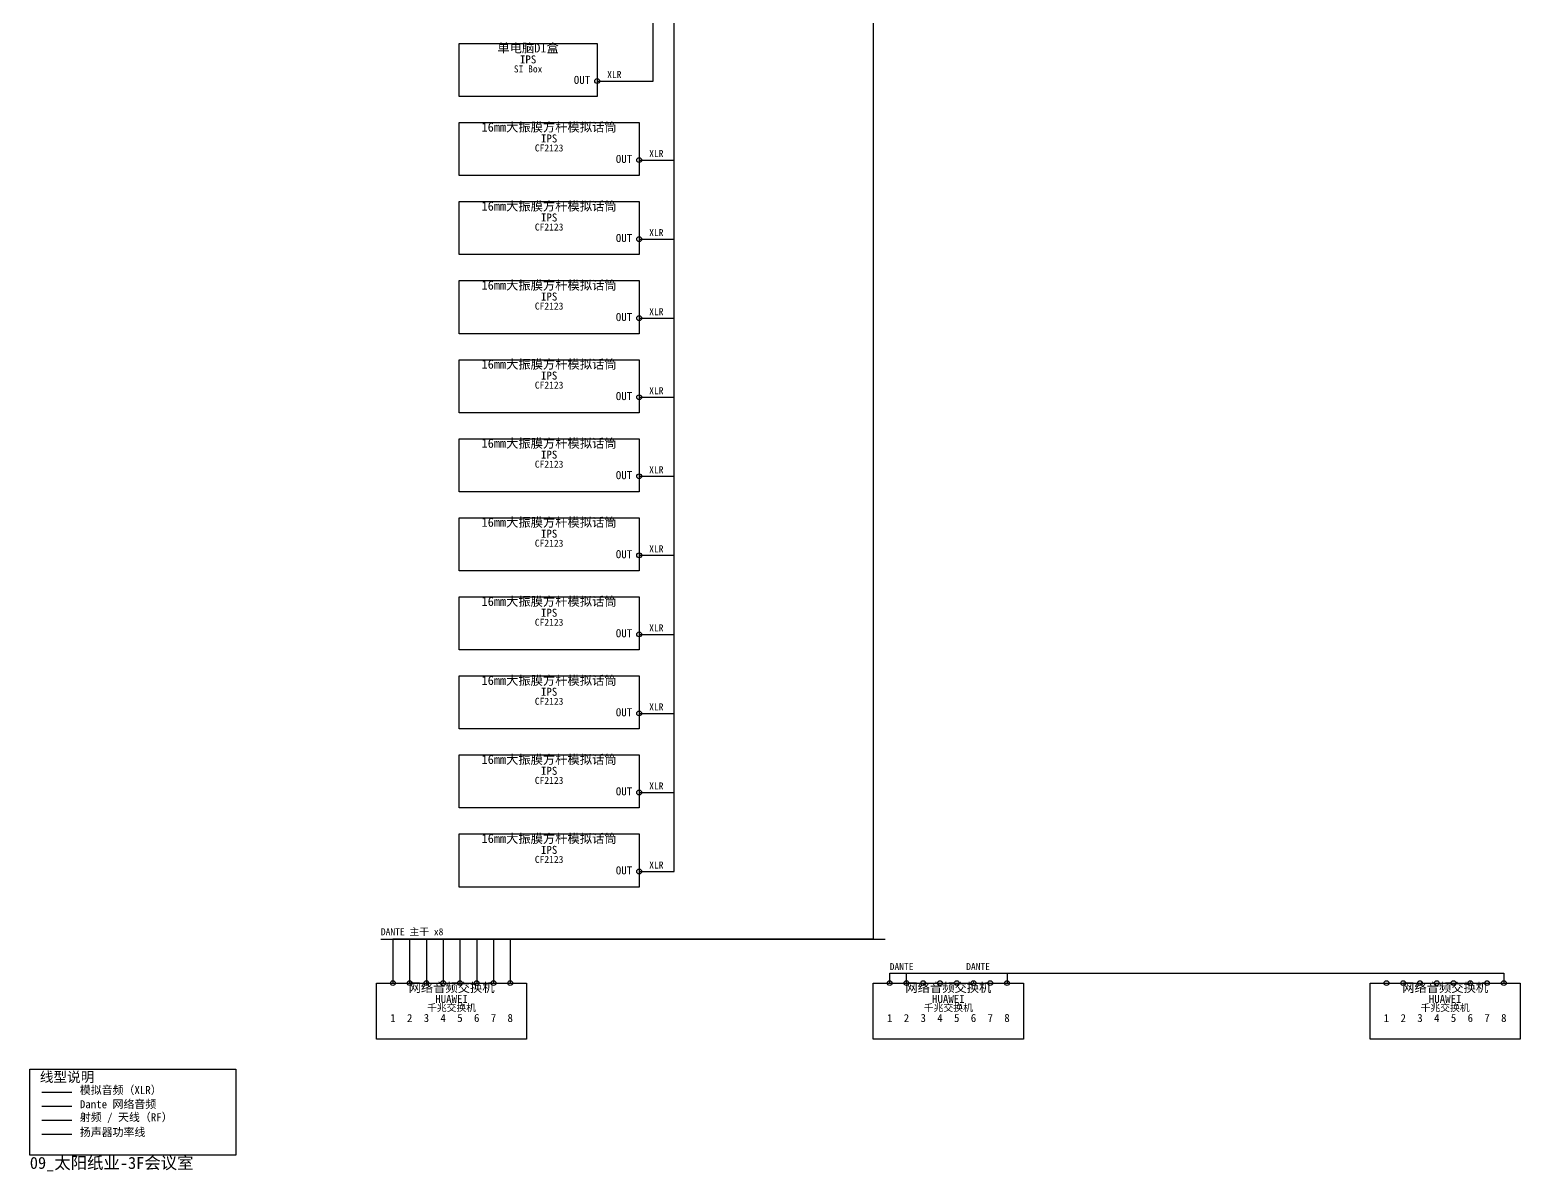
# Model space of a CAD drawing. Header units: metres. Extents: x 40 to 1796, y -3412 to -39.
# Drawn here: x 40 to 1530, y -3412 to -2271 of the extents above; entities that cross this region are included whole.
import ezdxf

# ---------------------------------------------------------------- set-up
doc = ezdxf.new("R2010")
doc.units = ezdxf.units.M
for name, color, linetype in [('DEVICES', 7, 'Continuous'), ('LABELS', 7, 'Continuous'), ('LEGEND', 7, 'Continuous'), ('PORTS', 6, 'Continuous'), ('WIRE_LABELS', 7, 'Continuous'), ('WIRES_ANALOG', 4, 'Continuous'), ('WIRES_DANTE', 5, 'Continuous')]:
    doc.layers.add(name, color=color, linetype=linetype)
doc.styles.add('CJK', font='simsun.ttc')

msp = doc.modelspace()

# ---------------------------------------------------------------- linework, layer by layer
at = {"layer": 'DEVICES', "color": 7, "lineweight": 25, "true_color": 0xb4b2a9}
for points in [[(469, -2285), (607, -2285), (607, -2338), (469, -2338), (469, -2285)], [(469, -2364), (649, -2364), (649, -2417), (469, -2417), (469, -2364)], [(469, -2443), (649, -2443), (649, -2496), (469, -2496), (469, -2443)], [(469, -2522), (649, -2522), (649, -2575), (469, -2575), (469, -2522)], [(469, -2601), (649, -2601), (649, -2654), (469, -2654), (469, -2601)], [(469, -2680), (649, -2680), (649, -2733), (469, -2733), (469, -2680)], [(469, -2759), (649, -2759), (649, -2812), (469, -2812), (469, -2759)], [(469, -2838), (649, -2838), (649, -2891), (469, -2891), (469, -2838)], [(469, -2917), (649, -2917), (649, -2970), (469, -2970), (469, -2917)], [(469, -2996), (649, -2996), (649, -3049), (469, -3049), (469, -2996)], [(469, -3075), (649, -3075), (649, -3128), (469, -3128), (469, -3075)], [(386.5, -3224), (536.5, -3224), (536.5, -3280), (386.5, -3280), (386.5, -3224)], [(386.5, -3224), (536.5, -3224), (536.5, -3280), (386.5, -3280), (386.5, -3224)], [(883, -3224), (1033, -3224), (1033, -3280), (883, -3280), (883, -3224)], [(883, -3224), (1033, -3224), (1033, -3280), (883, -3280), (883, -3224)], [(1379.5, -3224), (1529.5, -3224), (1529.5, -3280), (1379.5, -3280), (1379.5, -3224)], [(1379.5, -3224), (1529.5, -3224), (1529.5, -3280), (1379.5, -3280), (1379.5, -3224)]]:
    msp.add_lwpolyline(points, dxfattribs=at)
at = {"layer": 'LEGEND', "linetype": 'CONTINUOUS', "true_color": 0x5dcaa5}
msp.add_line((52, -3333), (82, -3333), dxfattribs=at)
at = {"layer": 'LEGEND', "linetype": 'CONTINUOUS', "true_color": 0x378add}
msp.add_line((52, -3347), (82, -3347), dxfattribs=at)
at = {"layer": 'LEGEND', "linetype": 'CONTINUOUS', "true_color": 0xe8923c}
msp.add_line((52, -3361), (82, -3361), dxfattribs=at)
at = {"layer": 'LEGEND', "linetype": 'CONTINUOUS', "true_color": 0xe8655a}
msp.add_line((52, -3375), (82, -3375), dxfattribs=at)
at = {"layer": 'LEGEND', "color": 7, "lineweight": 25, "true_color": 0x8a8578}
msp.add_lwpolyline([(40, -3310), (246, -3310), (246, -3396), (40, -3396), (40, -3310)], dxfattribs=at)
at = {"layer": 'PORTS', "true_color": 0x5dcaa5}
for centre in [(607, -2322.5), (649, -2401.5), (649, -2480.5), (649, -2559.5), (649, -2638.5), (649, -2717.5), (649, -2796.5), (649, -2875.5), (649, -2954.5), (649, -3033.5), (649, -3112.5)]:
    msp.add_circle(centre, 2.4, dxfattribs=at)
at = {"layer": 'PORTS', "true_color": 0x378add}
for centre in [(402.875, -3224), (402.875, -3224), (419.625, -3224), (419.625, -3224), (436.375, -3224), (436.375, -3224), (453.125, -3224), (453.125, -3224), (469.875, -3224), (469.875, -3224), (486.625, -3224), (486.625, -3224), (503.375, -3224), (503.375, -3224), (520.125, -3224), (520.125, -3224), (899.375, -3224), (899.375, -3224), (916.125, -3224), (916.125, -3224), (932.875, -3224), (932.875, -3224), (949.625, -3224), (949.625, -3224), (966.375, -3224), (966.375, -3224), (983.125, -3224), (983.125, -3224), (999.875, -3224), (999.875, -3224), (1016.625, -3224), (1016.625, -3224), (1395.875, -3224), (1395.875, -3224), (1412.625, -3224), (1412.625, -3224), (1429.375, -3224), (1429.375, -3224), (1446.125, -3224), (1446.125, -3224), (1462.875, -3224), (1462.875, -3224), (1479.625, -3224), (1479.625, -3224), (1496.375, -3224), (1496.375, -3224), (1513.125, -3224), (1513.125, -3224)]:
    msp.add_circle(centre, 2.4, dxfattribs=at)
at = {"layer": 'WIRES_ANALOG', "linetype": 'CONTINUOUS', "true_color": 0x5dcaa5}
for points in [[(607, -2322.5), (617, -2322.5), (663, -2322.5), (663, -554.5), (709, -554.5), (719, -554.5)], [(649, -2401.5), (659, -2401.5), (684, -2401.5), (684, -565.5), (709, -565.5), (719, -565.5)], [(649, -2480.5), (659, -2480.5), (684, -2480.5), (684, -576.5), (709, -576.5), (719, -576.5)], [(649, -2559.5), (659, -2559.5), (684, -2559.5), (684, -587.5), (709, -587.5), (719, -587.5)], [(649, -2638.5), (659, -2638.5), (684, -2638.5), (684, -598.5), (709, -598.5), (719, -598.5)], [(649, -2717.5), (659, -2717.5), (684, -2717.5), (684, -609.5), (709, -609.5), (719, -609.5)], [(649, -2796.5), (659, -2796.5), (684, -2796.5), (684, -620.5), (709, -620.5), (719, -620.5)], [(649, -2875.5), (659, -2875.5), (684, -2875.5), (684, -710.5), (709, -710.5), (719, -710.5)], [(649, -2954.5), (659, -2954.5), (684, -2954.5), (684, -721.5), (709, -721.5), (719, -721.5)], [(649, -3033.5), (659, -3033.5), (684, -3033.5), (684, -732.5), (709, -732.5), (719, -732.5)], [(649, -3112.5), (659, -3112.5), (684, -3112.5), (684, -743.5), (709, -743.5), (719, -743.5)]]:
    msp.add_lwpolyline(points, dxfattribs=at)
at = {"layer": 'WIRES_DANTE', "linetype": 'CONTINUOUS', "true_color": 0x378add}
for points in [[(857, -165.5), (867, -165.5), (883, -165.5), (883, -3180), (402.875, -3180), (402.875, -3224)], [(857, -176.5), (867, -176.5), (883, -176.5), (883, -3180), (419.625, -3180), (419.625, -3224)], [(857, -376.5), (867, -376.5), (883, -376.5), (883, -3180), (436.375, -3180), (436.375, -3224)], [(857, -387.5), (867, -387.5), (883, -387.5), (883, -3180), (453.125, -3180), (453.125, -3224)], [(857, -587.5), (867, -587.5), (883, -587.5), (883, -3180), (469.875, -3180), (469.875, -3224)], [(857, -598.5), (867, -598.5), (883, -598.5), (883, -3180), (486.625, -3180), (486.625, -3224)], [(857, -798.5), (867, -798.5), (883, -798.5), (883, -3180), (503.375, -3180), (503.375, -3224)], [(857, -809.5), (867, -809.5), (883, -809.5), (883, -3180), (520.125, -3180), (520.125, -3224)], [(390.875, -3180), (895, -3180)], [(899.375, -3224), (899.375, -3214), (899.375, -3214), (1016.625, -3214), (1016.625, -3214), (1016.625, -3224)], [(916.125, -3224), (916.125, -3214), (916.125, -3214), (1513.125, -3214), (1513.125, -3214), (1513.125, -3224)]]:
    msp.add_lwpolyline(points, dxfattribs=at)

# ---------------------------------------------------------------- texts
at = {"layer": 'LABELS', "true_color": 0xf1efe8, "style": 'CJK'}
for s, insert, char_height, attachment_point in [('单电脑DI盒', (538, -2295), 9, 8), ('16mm大振膜方杆模拟话筒', (559, -2374), 9, 8), ('16mm大振膜方杆模拟话筒', (559, -2453), 9, 8), ('16mm大振膜方杆模拟话筒', (559, -2532), 9, 8), ('16mm大振膜方杆模拟话筒', (559, -2611), 9, 8), ('16mm大振膜方杆模拟话筒', (559, -2690), 9, 8), ('16mm大振膜方杆模拟话筒', (559, -2769), 9, 8), ('16mm大振膜方杆模拟话筒', (559, -2848), 9, 8), ('16mm大振膜方杆模拟话筒', (559, -2927), 9, 8), ('16mm大振膜方杆模拟话筒', (559, -3006), 9, 8), ('16mm大振膜方杆模拟话筒', (559, -3085), 9, 8), ('网络音频交换机', (461.5, -3234), 9, 8), ('网络音频交换机', (461.5, -3234), 9, 8), ('网络音频交换机', (958, -3234), 9, 8), ('网络音频交换机', (958, -3234), 9, 8), ('网络音频交换机', (1454.5, -3234), 9, 8), ('网络音频交换机', (1454.5, -3234), 9, 8), ('09_太阳纸业-3F会议室', (40, -3412), 12, 7)]:
    msp.add_mtext(s, dxfattribs=dict(at, insert=insert, char_height=char_height, attachment_point=attachment_point))
at = {"layer": 'LABELS', "true_color": 0x9a978d, "char_height": 7, "attachment_point": 8, "style": 'CJK'}
for s, insert in [('SI Box', (538, -2314)), ('CF2123', (559, -2393)), ('CF2123', (559, -2472)), ('CF2123', (559, -2551)), ('CF2123', (559, -2630)), ('CF2123', (559, -2709)), ('CF2123', (559, -2788)), ('CF2123', (559, -2867)), ('CF2123', (559, -2946)), ('CF2123', (559, -3025)), ('CF2123', (559, -3104)), ('千兆交换机', (461.5, -3253)), ('千兆交换机', (461.5, -3253)), ('千兆交换机', (958, -3253)), ('千兆交换机', (958, -3253)), ('千兆交换机', (1454.5, -3253)), ('千兆交换机', (1454.5, -3253))]:
    msp.add_mtext(s, dxfattribs=dict(at, insert=insert))
at = {"layer": 'LABELS', "true_color": 0xc4c2b8, "char_height": 8, "attachment_point": 8, "style": 'CJK'}
for s, insert in [('IPS', (538, -2305)), ('IPS', (559, -2384)), ('IPS', (559, -2463)), ('IPS', (559, -2542)), ('IPS', (559, -2621)), ('IPS', (559, -2700)), ('IPS', (559, -2779)), ('IPS', (559, -2858)), ('IPS', (559, -2937)), ('IPS', (559, -3016)), ('IPS', (559, -3095)), ('HUAWEI', (461.5, -3244)), ('HUAWEI', (461.5, -3244)), ('HUAWEI', (958, -3244)), ('HUAWEI', (958, -3244)), ('HUAWEI', (1454.5, -3244)), ('HUAWEI', (1454.5, -3244))]:
    msp.add_mtext(s, dxfattribs=dict(at, insert=insert))
at = {"layer": 'LABELS', "true_color": 0xf5f5ec, "char_height": 8, "style": 'CJK'}
for s, insert, attachment_point in [('OUT', (600, -2325.5), 9), ('OUT', (642, -2404.5), 9), ('OUT', (642, -2483.5), 9), ('OUT', (642, -2562.5), 9), ('OUT', (642, -2641.5), 9), ('OUT', (642, -2720.5), 9), ('OUT', (642, -2799.5), 9), ('OUT', (642, -2878.5), 9), ('OUT', (642, -2957.5), 9), ('OUT', (642, -3036.5), 9), ('OUT', (642, -3115.5), 9), ('1', (402.875, -3263), 8), ('1', (402.875, -3263), 8), ('2', (419.625, -3263), 8), ('2', (419.625, -3263), 8), ('3', (436.375, -3263), 8), ('3', (436.375, -3263), 8), ('4', (453.125, -3263), 8), ('4', (453.125, -3263), 8), ('5', (469.875, -3263), 8), ('5', (469.875, -3263), 8), ('6', (486.625, -3263), 8), ('6', (486.625, -3263), 8), ('7', (503.375, -3263), 8), ('7', (503.375, -3263), 8), ('8', (520.125, -3263), 8), ('8', (520.125, -3263), 8), ('1', (899.375, -3263), 8), ('1', (899.375, -3263), 8), ('2', (916.125, -3263), 8), ('2', (916.125, -3263), 8), ('3', (932.875, -3263), 8), ('3', (932.875, -3263), 8), ('4', (949.625, -3263), 8), ('4', (949.625, -3263), 8), ('5', (966.375, -3263), 8), ('5', (966.375, -3263), 8), ('6', (983.125, -3263), 8), ('6', (983.125, -3263), 8), ('7', (999.875, -3263), 8), ('7', (999.875, -3263), 8), ('8', (1016.625, -3263), 8), ('8', (1016.625, -3263), 8), ('1', (1395.875, -3263), 8), ('1', (1395.875, -3263), 8), ('2', (1412.625, -3263), 8), ('2', (1412.625, -3263), 8), ('3', (1429.375, -3263), 8), ('3', (1429.375, -3263), 8), ('4', (1446.125, -3263), 8), ('4', (1446.125, -3263), 8), ('5', (1462.875, -3263), 8), ('5', (1462.875, -3263), 8), ('6', (1479.625, -3263), 8), ('6', (1479.625, -3263), 8), ('7', (1496.375, -3263), 8), ('7', (1496.375, -3263), 8), ('8', (1513.125, -3263), 8), ('8', (1513.125, -3263), 8)]:
    msp.add_mtext(s, dxfattribs=dict(at, insert=insert, attachment_point=attachment_point))
at = {"layer": 'LEGEND', "true_color": 0xf1efe8, "insert": (50, -3324), "char_height": 10, "attachment_point": 7, "style": 'CJK'}
msp.add_mtext('线型说明', dxfattribs=at)
at = {"layer": 'LEGEND', "true_color": 0xe8e6dd, "char_height": 8, "attachment_point": 7, "style": 'CJK'}
for s, insert in [('模拟音频（XLR）', (90, -3336)), ('Dante 网络音频', (90, -3350)), ('射频 / 天线（RF）', (90, -3364)), ('扬声器功率线', (90, -3378))]:
    msp.add_mtext(s, dxfattribs=dict(at, insert=insert))
at = {"layer": 'WIRE_LABELS', "true_color": 0x5dcaa5, "char_height": 7, "attachment_point": 7, "style": 'CJK'}
for insert in [(617, -2319.5), (659, -2398.5), (659, -2477.5), (659, -2556.5), (659, -2635.5), (659, -2714.5), (659, -2793.5), (659, -2872.5), (659, -2951.5), (659, -3030.5), (659, -3109.5)]:
    msp.add_mtext('XLR', dxfattribs=dict(at, insert=insert))
at = {"layer": 'WIRE_LABELS', "true_color": 0x378add, "char_height": 7, "attachment_point": 7, "style": 'CJK'}
for s, insert in [('DANTE 主干 x8', (390.875, -3177)), ('DANTE', (899.375, -3211)), ('DANTE', (975.825, -3211))]:
    msp.add_mtext(s, dxfattribs=dict(at, insert=insert))

doc.saveas('drawing.dxf')
